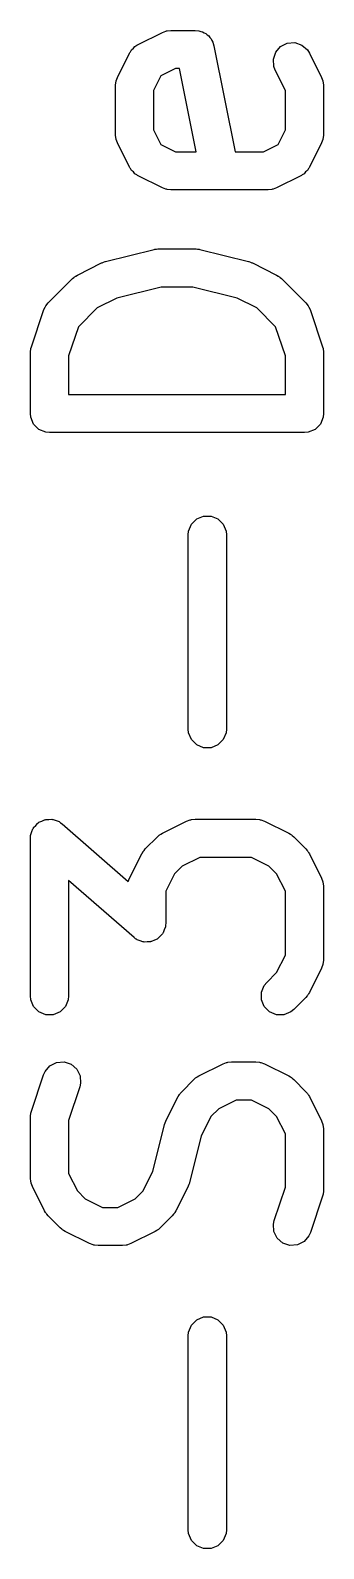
# Model space of a CAD drawing. Extents: x 19.8 to 98.9, y -129.1 to -67.1.
# Drawn here: x 68.92 to 70.07, y -106.1 to -100.14 of the extents above; entities that cross this region are included whole.
import ezdxf

# ---------------------------------------------------------------- set-up
doc = ezdxf.new("R2010")
doc.units = 0
doc.layers.add('BLACK', color=7, linetype='CONTINUOUS')

msp = doc.modelspace()

# ---------------------------------------------------------------- linework, layer by layer
at = {"layer": 'BLACK', "linetype": 'CONTINUOUS'}
for p, q in [((69.34223, -100.197055), (69.437468, -100.149436)), ((69.437468, -100.149436), (69.451199, -100.144181)), ((69.451199, -100.144181), (69.453888, -100.143989)), ((69.453888, -100.143989), (69.456377, -100.142959)), ((69.456377, -100.142959), (69.471009, -100.141518)), ((69.471009, -100.141518), (69.566247, -100.141518)), ((69.566247, -100.141518), (69.580879, -100.142959)), ((69.580879, -100.142959), (69.587667, -100.14577)), ((69.587667, -100.14577), (69.594876, -100.147197)), ((69.594876, -100.147197), (69.601055, -100.151316)), ((69.601055, -100.151316), (69.607915, -100.154158)), ((69.607915, -100.154158), (69.61311, -100.159353)), ((69.316521, -100.218153), (69.323625, -100.211991)), ((69.323625, -100.211991), (69.329787, -100.204887)), ((69.329787, -100.204887), (69.337192, -100.200225)), ((69.337192, -100.200225), (69.338629, -100.19898)), ((69.338629, -100.19898), (69.339782, -100.198595)), ((69.339782, -100.198595), (69.34223, -100.197055)), ((69.61311, -100.159353), (69.619224, -100.163429)), ((69.619224, -100.163429), (69.623356, -100.169599)), ((69.623356, -100.169599), (69.628607, -100.17485)), ((69.628607, -100.17485), (69.631418, -100.181638)), ((69.631418, -100.181638), (69.635508, -100.187744)), ((69.635508, -100.187744), (69.639791, -100.201809)), ((69.639791, -100.201809), (69.72297, -100.617708)), ((69.882043, -100.226995), (69.901216, -100.204887)), ((69.901216, -100.204887), (69.927391, -100.1918)), ((69.927391, -100.1918), (69.956581, -100.189726)), ((69.956581, -100.189726), (69.984342, -100.19898)), ((69.984342, -100.19898), (70.00645, -100.218153)), ((69.26107, -100.325834), (69.308689, -100.230596)), ((69.308689, -100.230596), (69.310229, -100.228148)), ((69.310229, -100.228148), (69.310614, -100.226995)), ((69.310614, -100.226995), (69.311859, -100.225558)), ((69.311859, -100.225558), (69.316521, -100.218153)), ((69.872789, -100.254756), (69.882043, -100.226995)), ((69.874863, -100.283946), (69.872789, -100.254756)), ((70.00645, -100.218153), (70.014282, -100.230596)), ((70.014282, -100.230596), (70.061901, -100.325834)), ((69.255815, -100.339566), (69.26107, -100.325834)), ((69.431672, -100.320038), (69.403152, -100.37708)), ((69.488714, -100.291518), (69.431672, -100.320038)), ((69.504761, -100.291518), (69.488714, -100.291518)), ((69.569999, -100.617708), (69.504761, -100.291518)), ((69.880118, -100.297678), (69.874863, -100.283946)), ((69.919819, -100.37708), (69.880118, -100.297678)), ((70.061901, -100.325834), (70.067156, -100.339565)), ((69.253152, -100.359375), (69.254593, -100.344743)), ((69.253152, -100.549851), (69.253152, -100.359375)), ((69.254593, -100.344743), (69.255624, -100.342253)), ((69.255624, -100.342253), (69.255815, -100.339566)), ((69.403152, -100.37708), (69.403152, -100.532146)), ((69.919819, -100.532146), (69.919819, -100.37708)), ((70.067156, -100.339565), (70.067347, -100.342254)), ((70.067347, -100.342254), (70.068378, -100.344743)), ((70.068378, -100.344743), (70.069819, -100.359375)), ((70.069819, -100.359375), (70.069819, -100.549851)), ((69.254593, -100.564483), (69.253152, -100.549851)), ((69.255624, -100.566972), (69.254593, -100.564483)), ((69.255815, -100.56966), (69.255624, -100.566972)), ((69.26107, -100.583392), (69.255815, -100.56966)), ((69.403152, -100.532146), (69.431672, -100.589187)), ((69.891298, -100.589187), (69.919819, -100.532146)), ((70.067156, -100.569661), (70.061901, -100.583392)), ((70.067347, -100.566971), (70.067156, -100.569661)), ((70.068378, -100.564483), (70.067347, -100.566971)), ((70.069819, -100.549851), (70.068378, -100.564483)), ((69.308689, -100.67863), (69.26107, -100.583392)), ((69.431672, -100.589187), (69.488714, -100.617708)), ((69.488714, -100.617708), (69.569999, -100.617708)), ((69.72297, -100.617708), (69.834256, -100.617708)), ((69.834256, -100.617708), (69.891298, -100.589187)), ((70.061901, -100.583392), (70.014282, -100.67863)), ((69.310229, -100.681077), (69.308689, -100.67863)), ((69.310614, -100.682231), (69.310229, -100.681077)), ((69.311859, -100.683667), (69.310614, -100.682231)), ((69.316521, -100.691073), (69.311859, -100.683667)), ((69.323625, -100.697234), (69.316521, -100.691073)), ((70.00645, -100.691073), (69.999342, -100.697236)), ((70.011111, -100.683667), (70.00645, -100.691073)), ((70.012357, -100.682231), (70.011111, -100.683667)), ((70.012741, -100.681077), (70.012357, -100.682231)), ((70.014282, -100.67863), (70.012741, -100.681077)), ((69.329787, -100.704339), (69.323625, -100.697234)), ((69.337192, -100.709), (69.329787, -100.704339)), ((69.338629, -100.710246), (69.337192, -100.709)), ((69.339782, -100.71063), (69.338629, -100.710246)), ((69.34223, -100.712171), (69.339782, -100.71063)), ((69.437468, -100.75979), (69.34223, -100.712171)), ((69.980741, -100.712171), (69.885502, -100.75979)), ((69.983187, -100.71063), (69.980741, -100.712171)), ((69.984342, -100.710246), (69.983187, -100.71063)), ((69.985779, -100.708999), (69.984342, -100.710246)), ((69.993183, -100.704339), (69.985779, -100.708999)), ((69.999342, -100.697236), (69.993183, -100.704339)), ((69.451199, -100.765045), (69.437468, -100.75979)), ((69.453888, -100.765236), (69.451199, -100.765045)), ((69.456377, -100.766267), (69.453888, -100.765236)), ((69.471009, -100.767708), (69.456377, -100.766267)), ((69.661563, -100.767708), (69.471009, -100.767708)), ((69.851961, -100.767708), (69.661563, -100.767708)), ((69.866593, -100.766267), (69.851961, -100.767708)), ((69.869082, -100.765235), (69.866593, -100.766267)), ((69.87177, -100.765045), (69.869082, -100.765235)), ((69.885502, -100.75979), (69.87177, -100.765045)), ((69.207014, -101.051273), (69.213104, -101.048943)), ((69.213104, -101.048943), (69.213644, -101.048904)), ((69.213644, -101.048904), (69.214724, -101.048519)), ((69.214724, -101.048519), (69.4052, -101.0009)), ((69.4052, -101.0009), (69.407736, -101.000524)), ((69.407736, -101.000524), (69.408758, -101.000102)), ((69.408758, -101.000102), (69.41427, -100.999559)), ((69.41427, -100.999559), (69.419744, -100.99875)), ((69.419744, -100.99875), (69.420836, -100.998912)), ((69.420836, -100.998912), (69.42339, -100.998661)), ((69.42339, -100.998661), (69.566247, -100.998661)), ((69.566247, -100.998661), (69.5688, -100.998912)), ((69.5688, -100.998912), (69.569893, -100.99875)), ((69.569893, -100.99875), (69.575366, -100.999559)), ((69.575366, -100.999559), (69.580879, -101.000102)), ((69.580879, -101.000102), (69.5819, -101.000524)), ((69.5819, -101.000524), (69.584437, -101.0009)), ((69.584437, -101.0009), (69.774913, -101.048519)), ((69.774913, -101.048519), (69.775992, -101.048904)), ((69.775992, -101.048904), (69.776532, -101.048943)), ((69.776532, -101.048943), (69.782613, -101.05127)), ((69.091692, -101.109649), (69.093946, -101.108229)), ((69.093946, -101.108229), (69.096008, -101.106538)), ((69.096008, -101.106538), (69.09784, -101.105779)), ((69.09784, -101.105779), (69.104135, -101.101817)), ((69.104135, -101.101817), (69.199373, -101.054198)), ((69.199373, -101.054198), (69.200442, -101.053788)), ((69.200442, -101.053788), (69.200878, -101.053466)), ((69.200878, -101.053466), (69.207014, -101.051273)), ((69.782613, -101.05127), (69.788759, -101.053466)), ((69.788759, -101.053466), (69.789194, -101.053788)), ((69.789194, -101.053788), (69.790264, -101.054198)), ((69.790264, -101.054198), (69.885502, -101.101817)), ((69.885502, -101.101817), (69.891798, -101.10578)), ((69.891798, -101.10578), (69.893628, -101.106538)), ((69.893628, -101.106538), (69.895686, -101.108227)), ((69.895686, -101.108227), (69.897945, -101.109649)), ((68.989405, -101.211104), (69.084643, -101.115866)), ((69.084643, -101.115866), (69.090393, -101.111145)), ((69.090393, -101.111145), (69.091692, -101.109649)), ((69.432624, -101.148661), (69.25909, -101.192044)), ((69.557013, -101.148661), (69.432624, -101.148661)), ((69.730547, -101.192044), (69.557013, -101.148661)), ((69.897945, -101.109649), (69.899244, -101.111147)), ((69.899244, -101.111147), (69.904994, -101.115866)), ((69.904994, -101.115866), (70.000233, -101.211104)), ((68.971287, -101.24042), (68.977281, -101.226995)), ((68.977281, -101.226995), (68.979046, -101.224959)), ((68.979046, -101.224959), (68.980078, -101.222469)), ((68.980078, -101.222469), (68.989405, -101.211104)), ((69.25909, -101.192044), (69.182103, -101.230538)), ((69.807534, -101.230538), (69.730547, -101.192044)), ((70.000233, -101.211104), (70.009561, -101.222469)), ((70.009561, -101.222469), (70.010592, -101.224959)), ((70.010592, -101.224959), (70.012357, -101.226994)), ((70.012357, -101.226994), (70.018351, -101.24042)), ((68.923668, -101.383277), (68.971287, -101.24042)), ((69.182103, -101.230538), (69.10799, -101.30465)), ((69.881648, -101.304651), (69.807534, -101.230538)), ((70.018351, -101.24042), (70.06597, -101.383276)), ((69.10799, -101.30465), (69.069819, -101.419164)), ((69.919819, -101.419164), (69.881648, -101.304651)), ((68.919819, -101.406994), (68.920548, -101.399588)), ((68.920408, -101.397614), (68.920998, -101.395016)), ((68.920548, -101.399588), (68.920408, -101.397614)), ((68.920998, -101.395016), (68.92126, -101.392362)), ((68.92126, -101.392362), (68.922018, -101.39053)), ((68.922018, -101.39053), (68.923668, -101.383277)), ((70.06597, -101.383276), (70.067619, -101.390531)), ((70.067619, -101.390531), (70.068378, -101.392362)), ((70.068378, -101.392362), (70.068639, -101.395015)), ((70.068639, -101.395015), (70.06923, -101.397613)), ((70.06923, -101.397613), (70.069089, -101.399587)), ((70.069089, -101.399587), (70.069819, -101.406994)), ((68.919819, -101.645089), (68.919819, -101.406994)), ((69.069819, -101.419164), (69.069819, -101.570089)), ((69.919819, -101.570089), (69.919819, -101.419164)), ((70.069819, -101.406994), (70.069819, -101.645089)), ((69.069819, -101.570089), (69.919819, -101.570089)), ((68.92126, -101.659721), (68.919819, -101.645089)), ((68.932459, -101.686757), (68.92126, -101.659721)), ((68.953151, -101.707449), (68.932459, -101.686757)), ((70.057179, -101.686757), (70.036487, -101.707449)), ((70.068378, -101.659721), (70.057179, -101.686757)), ((70.069819, -101.645089), (70.068378, -101.659721)), ((68.980187, -101.718648), (68.953151, -101.707449)), ((68.994819, -101.720089), (68.980187, -101.718648)), ((69.994819, -101.720089), (68.994819, -101.720089)), ((70.009451, -101.718648), (69.994819, -101.720089)), ((70.036487, -101.707449), (70.009451, -101.718648)), ((69.551506, -102.079612), (69.572198, -102.05892)), ((69.572198, -102.05892), (69.599234, -102.047721)), ((69.599234, -102.047721), (69.628498, -102.047721)), ((69.628498, -102.047721), (69.655534, -102.05892)), ((69.655534, -102.05892), (69.676226, -102.079612)), ((69.538866, -102.12128), (69.540307, -102.106648)), ((69.538866, -102.883184), (69.538866, -102.12128)), ((69.540307, -102.106648), (69.551506, -102.079612)), ((69.676226, -102.079612), (69.687425, -102.106648)), ((69.687425, -102.106648), (69.688866, -102.12128)), ((69.688866, -102.12128), (69.688866, -102.883184)), ((69.540307, -102.897816), (69.538866, -102.883184)), ((69.688866, -102.883184), (69.687425, -102.897816)), ((69.551506, -102.924852), (69.540307, -102.897816)), ((69.572198, -102.945544), (69.551506, -102.924852)), ((69.599234, -102.956743), (69.572198, -102.945544)), ((69.655534, -102.945544), (69.628498, -102.956743)), ((69.676226, -102.924852), (69.655534, -102.945544)), ((69.687425, -102.897816), (69.676226, -102.924852)), ((69.628498, -102.956743), (69.599234, -102.956743)), ((68.941069, -103.261477), (68.949095, -103.252305)), ((68.949095, -103.252305), (68.951364, -103.251182)), ((68.951364, -103.251182), (68.953151, -103.249396)), ((68.953151, -103.249396), (68.964401, -103.244735)), ((68.964401, -103.244735), (68.975327, -103.239333)), ((68.975327, -103.239333), (68.97785, -103.239164)), ((68.97785, -103.239164), (68.980187, -103.238197)), ((68.980187, -103.238197), (68.992372, -103.238197)), ((68.992372, -103.238197), (69.004525, -103.237387)), ((69.004525, -103.237387), (69.00692, -103.238197)), ((69.00692, -103.238197), (69.009451, -103.238197)), ((69.009451, -103.238197), (69.020708, -103.24286)), ((69.020708, -103.24286), (69.032246, -103.246762)), ((69.032246, -103.246762), (69.035163, -103.248847)), ((69.035163, -103.248847), (69.036487, -103.249396)), ((69.036487, -103.249396), (69.037882, -103.250791)), ((69.037882, -103.250791), (69.044207, -103.255313)), ((69.437468, -103.292293), (69.532706, -103.244674)), ((69.532706, -103.244674), (69.546437, -103.239419)), ((69.546437, -103.239419), (69.549126, -103.239227)), ((69.549126, -103.239227), (69.551615, -103.238197)), ((69.551615, -103.238197), (69.566247, -103.236756)), ((69.566247, -103.236756), (69.804342, -103.236756)), ((69.804342, -103.236756), (69.818974, -103.238197)), ((69.818974, -103.238197), (69.821463, -103.239228)), ((69.821463, -103.239228), (69.824151, -103.239419)), ((69.824151, -103.239419), (69.837883, -103.244674)), ((69.837883, -103.244674), (69.933121, -103.292293)), ((68.919819, -103.311756), (68.920581, -103.304017)), ((68.919819, -103.930803), (68.919819, -103.311756)), ((68.92045, -103.30205), (68.920908, -103.300694)), ((68.920581, -103.304017), (68.92045, -103.30205)), ((68.920908, -103.300694), (68.92126, -103.297124)), ((68.92126, -103.297124), (68.925923, -103.285866)), ((68.925923, -103.285866), (68.929825, -103.274329)), ((68.929825, -103.274329), (68.93149, -103.272424)), ((68.93149, -103.272424), (68.932459, -103.270088)), ((68.932459, -103.270088), (68.941069, -103.261477)), ((69.044207, -103.255313), (69.303516, -103.482208)), ((69.370357, -103.353961), (69.417976, -103.306342)), ((69.417976, -103.306342), (69.423725, -103.301623)), ((69.423725, -103.301623), (69.425025, -103.300125)), ((69.425025, -103.300125), (69.427284, -103.298703)), ((69.427284, -103.298703), (69.429341, -103.297015)), ((69.429341, -103.297015), (69.431168, -103.296257)), ((69.431168, -103.296257), (69.437468, -103.292293)), ((69.933121, -103.292293), (69.939417, -103.296256)), ((69.939417, -103.296256), (69.941247, -103.297014)), ((69.941247, -103.297014), (69.943305, -103.298703)), ((69.943305, -103.298703), (69.945564, -103.300125)), ((69.945564, -103.300125), (69.946863, -103.301623)), ((69.946863, -103.301623), (69.952612, -103.306341)), ((69.952612, -103.306341), (70.000232, -103.35396)), ((69.356308, -103.373453), (69.360272, -103.367153)), ((69.360272, -103.367153), (69.36103, -103.365326)), ((69.36103, -103.365326), (69.362718, -103.363269)), ((69.362718, -103.363269), (69.36414, -103.36101)), ((69.36414, -103.36101), (69.365638, -103.35971)), ((69.365638, -103.35971), (69.370357, -103.353961)), ((70.000232, -103.35396), (70.00495, -103.359709)), ((70.00495, -103.359709), (70.00645, -103.36101)), ((70.00645, -103.36101), (70.007872, -103.363269)), ((70.007872, -103.363269), (70.00956, -103.365326)), ((70.00956, -103.365326), (70.010317, -103.367153)), ((70.010317, -103.367153), (70.014282, -103.373453)), ((69.308689, -103.468691), (69.356308, -103.373453)), ((69.515436, -103.421014), (69.485029, -103.451421)), ((69.583952, -103.386756), (69.515436, -103.421014)), ((69.786637, -103.386756), (69.583952, -103.386756)), ((69.855153, -103.421014), (69.786637, -103.386756)), ((69.885561, -103.451421), (69.855153, -103.421014)), ((70.014282, -103.373453), (70.061901, -103.468691)), ((69.326383, -103.701532), (69.069819, -103.477038)), ((69.069819, -103.477038), (69.069819, -103.930803)), ((69.303516, -103.482208), (69.308689, -103.468691)), ((69.485029, -103.451421), (69.450771, -103.519937)), ((69.919819, -103.519937), (69.885561, -103.451421)), ((70.061901, -103.468691), (70.067156, -103.482422)), ((70.067156, -103.482422), (70.067347, -103.485111)), ((70.067347, -103.485111), (70.068378, -103.4876)), ((70.068378, -103.4876), (70.069819, -103.502232)), ((69.450771, -103.519937), (69.450771, -103.645089)), ((69.919819, -103.770241), (69.919819, -103.519937)), ((70.069819, -103.502232), (70.069819, -103.787946)), ((69.44933, -103.659721), (69.444666, -103.670978)), ((69.449681, -103.65615), (69.44933, -103.659721)), ((69.45014, -103.654795), (69.449681, -103.65615)), ((69.450771, -103.645089), (69.450008, -103.652827)), ((69.450008, -103.652827), (69.45014, -103.654795)), ((69.332707, -103.706053), (69.326383, -103.701532)), ((69.334103, -103.707449), (69.332707, -103.706053)), ((69.335426, -103.707997), (69.334103, -103.707449)), ((69.338344, -103.710083), (69.335426, -103.707997)), ((69.349881, -103.713984), (69.338344, -103.710083)), ((69.361139, -103.718648), (69.349881, -103.713984)), ((69.36367, -103.718648), (69.361139, -103.718648)), ((69.366065, -103.719458), (69.36367, -103.718648)), ((69.378218, -103.718648), (69.366065, -103.719458)), ((69.390403, -103.718648), (69.378218, -103.718648)), ((69.392739, -103.71768), (69.390403, -103.718648)), ((69.395263, -103.717512), (69.392739, -103.71768)), ((69.406188, -103.712109), (69.395263, -103.717512)), ((69.417439, -103.707449), (69.406188, -103.712109)), ((69.419225, -103.705662), (69.417439, -103.707449)), ((69.421495, -103.70454), (69.419225, -103.705662)), ((69.42952, -103.695367), (69.421495, -103.70454)), ((69.438131, -103.686757), (69.42952, -103.695367)), ((69.439099, -103.68442), (69.438131, -103.686757)), ((69.440765, -103.682516), (69.439099, -103.68442)), ((69.444666, -103.670978), (69.440765, -103.682516)), ((69.885561, -103.838756), (69.919819, -103.770241)), ((70.069819, -103.787946), (70.068378, -103.802578)), ((69.846548, -103.877769), (69.885561, -103.838756)), ((70.061901, -103.821487), (70.014282, -103.916725)), ((70.067156, -103.807756), (70.061901, -103.821487)), ((70.067347, -103.805066), (70.067156, -103.807756)), ((70.068378, -103.802578), (70.067347, -103.805066)), ((69.826021, -103.916171), (69.83722, -103.889135)), ((69.83722, -103.889135), (69.846548, -103.877769)), ((68.92126, -103.945435), (68.919819, -103.930803)), ((68.932459, -103.972471), (68.92126, -103.945435)), ((69.068378, -103.945435), (69.057179, -103.972471)), ((69.069819, -103.930803), (69.068378, -103.945435)), ((69.826021, -103.945434), (69.826021, -103.916171)), ((69.837219, -103.97247), (69.826021, -103.945434)), ((70.000232, -103.936218), (69.952612, -103.983837)), ((70.00495, -103.930468), (70.000232, -103.936218)), ((70.00645, -103.929168), (70.00495, -103.930468)), ((70.007872, -103.926908), (70.00645, -103.929168)), ((70.00956, -103.924852), (70.007872, -103.926908)), ((70.010317, -103.923024), (70.00956, -103.924852)), ((70.014282, -103.916725), (70.010317, -103.923024)), ((68.953151, -103.993163), (68.932459, -103.972471)), ((68.980187, -104.004362), (68.953151, -103.993163)), ((69.009451, -104.004362), (68.980187, -104.004362)), ((69.036487, -103.993163), (69.009451, -104.004362)), ((69.057179, -103.972471), (69.036487, -103.993163)), ((69.857912, -103.993163), (69.837219, -103.97247)), ((69.884948, -104.004362), (69.857912, -103.993163)), ((69.914211, -104.004362), (69.884948, -104.004362)), ((69.941247, -103.993164), (69.914211, -104.004362)), ((69.952612, -103.983837), (69.941247, -103.993164)), ((68.977281, -104.226995), (68.996455, -104.204888)), ((68.996455, -104.204888), (69.022628, -104.191801)), ((69.022628, -104.191801), (69.051818, -104.189726)), ((69.051818, -104.189726), (69.07958, -104.19898)), ((69.07958, -104.19898), (69.101688, -104.218154)), ((69.580325, -104.244674), (69.675563, -104.197055)), ((69.675563, -104.197055), (69.689294, -104.1918)), ((69.689294, -104.1918), (69.691983, -104.191608)), ((69.691983, -104.191608), (69.694472, -104.190578)), ((69.694472, -104.190578), (69.709104, -104.189137)), ((69.709104, -104.189137), (69.804342, -104.189137)), ((69.804342, -104.189137), (69.818974, -104.190578)), ((69.818974, -104.190578), (69.821463, -104.191609)), ((69.821463, -104.191609), (69.824151, -104.1918)), ((69.824151, -104.1918), (69.837883, -104.197055)), ((69.837883, -104.197055), (69.933121, -104.244674)), ((68.923668, -104.383277), (68.971287, -104.24042)), ((68.971287, -104.24042), (68.977281, -104.226995)), ((69.101688, -104.218154), (69.114774, -104.244328)), ((69.114774, -104.244328), (69.116849, -104.273518)), ((69.513214, -104.306342), (69.560833, -104.258723)), ((69.560833, -104.258723), (69.566582, -104.254004)), ((69.566582, -104.254004), (69.567882, -104.252506)), ((69.567882, -104.252506), (69.570141, -104.251084)), ((69.570141, -104.251084), (69.572198, -104.249396)), ((69.572198, -104.249396), (69.574025, -104.248638)), ((69.574025, -104.248638), (69.580325, -104.244674)), ((69.933121, -104.244674), (69.939417, -104.248637)), ((69.939417, -104.248637), (69.941247, -104.249395)), ((69.941247, -104.249395), (69.943305, -104.251084)), ((69.943305, -104.251084), (69.945564, -104.252506)), ((69.945564, -104.252506), (69.946863, -104.254004)), ((69.946863, -104.254004), (69.952612, -104.258722)), ((69.952612, -104.258722), (70.000232, -104.306341)), ((69.113589, -104.287855), (69.069819, -104.419164)), ((69.116849, -104.273518), (69.113589, -104.287855)), ((69.451546, -104.421072), (69.499165, -104.325834)), ((69.499165, -104.325834), (69.503129, -104.319534)), ((69.503129, -104.319534), (69.503887, -104.317707)), ((69.503887, -104.317707), (69.505575, -104.31565)), ((69.505575, -104.31565), (69.506997, -104.313391)), ((69.506997, -104.313391), (69.508495, -104.312091)), ((69.508495, -104.312091), (69.513214, -104.306342)), ((70.000232, -104.306341), (70.00495, -104.31209)), ((70.00495, -104.31209), (70.00645, -104.313391)), ((70.00645, -104.313391), (70.007872, -104.31565)), ((70.007872, -104.31565), (70.00956, -104.317707)), ((70.00956, -104.317707), (70.010317, -104.319534)), ((70.010317, -104.319534), (70.014282, -104.325834)), ((70.014282, -104.325834), (70.061901, -104.421072)), ((68.922018, -104.39053), (68.923668, -104.383277)), ((69.658293, -104.373395), (69.627886, -104.403802)), ((69.726809, -104.339137), (69.658293, -104.373395)), ((69.786637, -104.339137), (69.726809, -104.339137)), ((69.855153, -104.373395), (69.786637, -104.339137)), ((69.885561, -104.403802), (69.855153, -104.373395)), ((68.919819, -104.406994), (68.920548, -104.399588)), ((68.919819, -104.645089), (68.919819, -104.406994)), ((68.920408, -104.397614), (68.920998, -104.395016)), ((68.920548, -104.399588), (68.920408, -104.397614)), ((68.920998, -104.395016), (68.92126, -104.392362)), ((68.92126, -104.392362), (68.922018, -104.39053)), ((69.069819, -104.419164), (69.069819, -104.627384)), ((69.400244, -104.618913), (69.445867, -104.436423)), ((69.445867, -104.436423), (69.446252, -104.435343)), ((69.446252, -104.435343), (69.446291, -104.434804)), ((69.446291, -104.434804), (69.448618, -104.428722)), ((69.448618, -104.428722), (69.450814, -104.422577)), ((69.450814, -104.422577), (69.451136, -104.422141)), ((69.451136, -104.422141), (69.451546, -104.421072)), ((69.627886, -104.403802), (69.589392, -104.480789)), ((69.919819, -104.472318), (69.885561, -104.403802)), ((70.061901, -104.421072), (70.067156, -104.434803)), ((70.067156, -104.434803), (70.067347, -104.437492)), ((70.067347, -104.437492), (70.068378, -104.439981)), ((70.068378, -104.439981), (70.069819, -104.454613)), ((69.589392, -104.480789), (69.54377, -104.663279)), ((69.919819, -104.680538), (69.919819, -104.472318)), ((70.069819, -104.454613), (70.069819, -104.692708)), ((69.361751, -104.6959), (69.400244, -104.618913)), ((68.92126, -104.659721), (68.919819, -104.645089)), ((68.922291, -104.66221), (68.92126, -104.659721)), ((68.922482, -104.664898), (68.922291, -104.66221)), ((68.927737, -104.67863), (68.922482, -104.664898)), ((68.975356, -104.773868), (68.927737, -104.67863)), ((69.069819, -104.627384), (69.104077, -104.6959)), ((69.538091, -104.67863), (69.490472, -104.773868)), ((69.5385, -104.67756), (69.538091, -104.67863)), ((69.538823, -104.677125), (69.5385, -104.67756)), ((69.541015, -104.670988), (69.538823, -104.677125)), ((69.543346, -104.664899), (69.541015, -104.670988)), ((69.543384, -104.664358), (69.543346, -104.664899)), ((69.54377, -104.663279), (69.543384, -104.664358)), ((69.876049, -104.811848), (69.919819, -104.680538)), ((69.104077, -104.6959), (69.134484, -104.726307)), ((69.134484, -104.726307), (69.203, -104.760565)), ((69.262828, -104.760565), (69.331344, -104.726307)), ((69.331344, -104.726307), (69.361751, -104.6959)), ((70.06597, -104.716426), (70.018351, -104.859282)), ((70.067619, -104.70917), (70.06597, -104.716426)), ((70.068378, -104.70734), (70.067619, -104.70917)), ((70.068639, -104.704686), (70.068378, -104.70734)), ((70.06923, -104.702089), (70.068639, -104.704686)), ((70.069819, -104.692708), (70.069089, -104.700114)), ((70.069089, -104.700114), (70.06923, -104.702089)), ((68.97932, -104.780167), (68.975356, -104.773868)), ((68.980078, -104.781995), (68.97932, -104.780167)), ((68.981766, -104.784051), (68.980078, -104.781995)), ((68.983188, -104.786311), (68.981766, -104.784051)), ((68.984686, -104.78761), (68.983188, -104.786311)), ((68.989405, -104.79336), (68.984686, -104.78761)), ((69.037024, -104.840979), (68.989405, -104.79336)), ((69.203, -104.760565), (69.262828, -104.760565)), ((69.476423, -104.79336), (69.428804, -104.840979)), ((69.481141, -104.78761), (69.476423, -104.79336)), ((69.48264, -104.786311), (69.481141, -104.78761)), ((69.484061, -104.784051), (69.48264, -104.786311)), ((69.48575, -104.781995), (69.484061, -104.784051)), ((69.486507, -104.780167), (69.48575, -104.781995)), ((69.490472, -104.773868), (69.486507, -104.780167)), ((69.042773, -104.845697), (69.037024, -104.840979)), ((69.044073, -104.847196), (69.042773, -104.845697)), ((69.046332, -104.848617), (69.044073, -104.847196)), ((69.048389, -104.850306), (69.046332, -104.848617)), ((69.050216, -104.851063), (69.048389, -104.850306)), ((69.056516, -104.855028), (69.050216, -104.851063)), ((69.151754, -104.902647), (69.056516, -104.855028)), ((69.409312, -104.855028), (69.314074, -104.902647)), ((69.415611, -104.851063), (69.409312, -104.855028)), ((69.417439, -104.850306), (69.415611, -104.851063)), ((69.419495, -104.848617), (69.417439, -104.850306)), ((69.421755, -104.847196), (69.419495, -104.848617)), ((69.423054, -104.845697), (69.421755, -104.847196)), ((69.428804, -104.840979), (69.423054, -104.845697)), ((69.872789, -104.826185), (69.876049, -104.811848)), ((69.874864, -104.855375), (69.872789, -104.826185)), ((69.88795, -104.881548), (69.874864, -104.855375)), ((70.018351, -104.859282), (70.012357, -104.872708)), ((69.165485, -104.907902), (69.151754, -104.902647)), ((69.168174, -104.908093), (69.165485, -104.907902)), ((69.170663, -104.909124), (69.168174, -104.908093)), ((69.185295, -104.910565), (69.170663, -104.909124)), ((69.280533, -104.910565), (69.185295, -104.910565)), ((69.295165, -104.909124), (69.280533, -104.910565)), ((69.297654, -104.908092), (69.295165, -104.909124)), ((69.300342, -104.907902), (69.297654, -104.908092)), ((69.314074, -104.902647), (69.300342, -104.907902)), ((69.910057, -104.900722), (69.88795, -104.881548)), ((69.93782, -104.909976), (69.910057, -104.900722)), ((69.96701, -104.907901), (69.93782, -104.909976)), ((69.993183, -104.894815), (69.96701, -104.907901)), ((70.012357, -104.872708), (69.993183, -104.894815)), ((69.551506, -105.222469), (69.572198, -105.201777)), ((69.572198, -105.201777), (69.599234, -105.190578)), ((69.599234, -105.190578), (69.628498, -105.190578)), ((69.628498, -105.190578), (69.655534, -105.201777)), ((69.655534, -105.201777), (69.676226, -105.222469)), ((69.538866, -105.264137), (69.540307, -105.249505)), ((69.538866, -106.026041), (69.538866, -105.264137)), ((69.540307, -105.249505), (69.551506, -105.222469)), ((69.676226, -105.222469), (69.687425, -105.249505)), ((69.687425, -105.249505), (69.688866, -105.264137)), ((69.688866, -105.264137), (69.688866, -106.026041)), ((69.540307, -106.040673), (69.538866, -106.026041)), ((69.551506, -106.067709), (69.540307, -106.040673)), ((69.687425, -106.040673), (69.676226, -106.067709)), ((69.688866, -106.026041), (69.687425, -106.040673)), ((69.572198, -106.088401), (69.551506, -106.067709)), ((69.599234, -106.0996), (69.572198, -106.088401)), ((69.628498, -106.0996), (69.599234, -106.0996)), ((69.655534, -106.088401), (69.628498, -106.0996)), ((69.676226, -106.067709), (69.655534, -106.088401))]:
    msp.add_line(p, q, dxfattribs=at)

doc.saveas('drawing.dxf')
